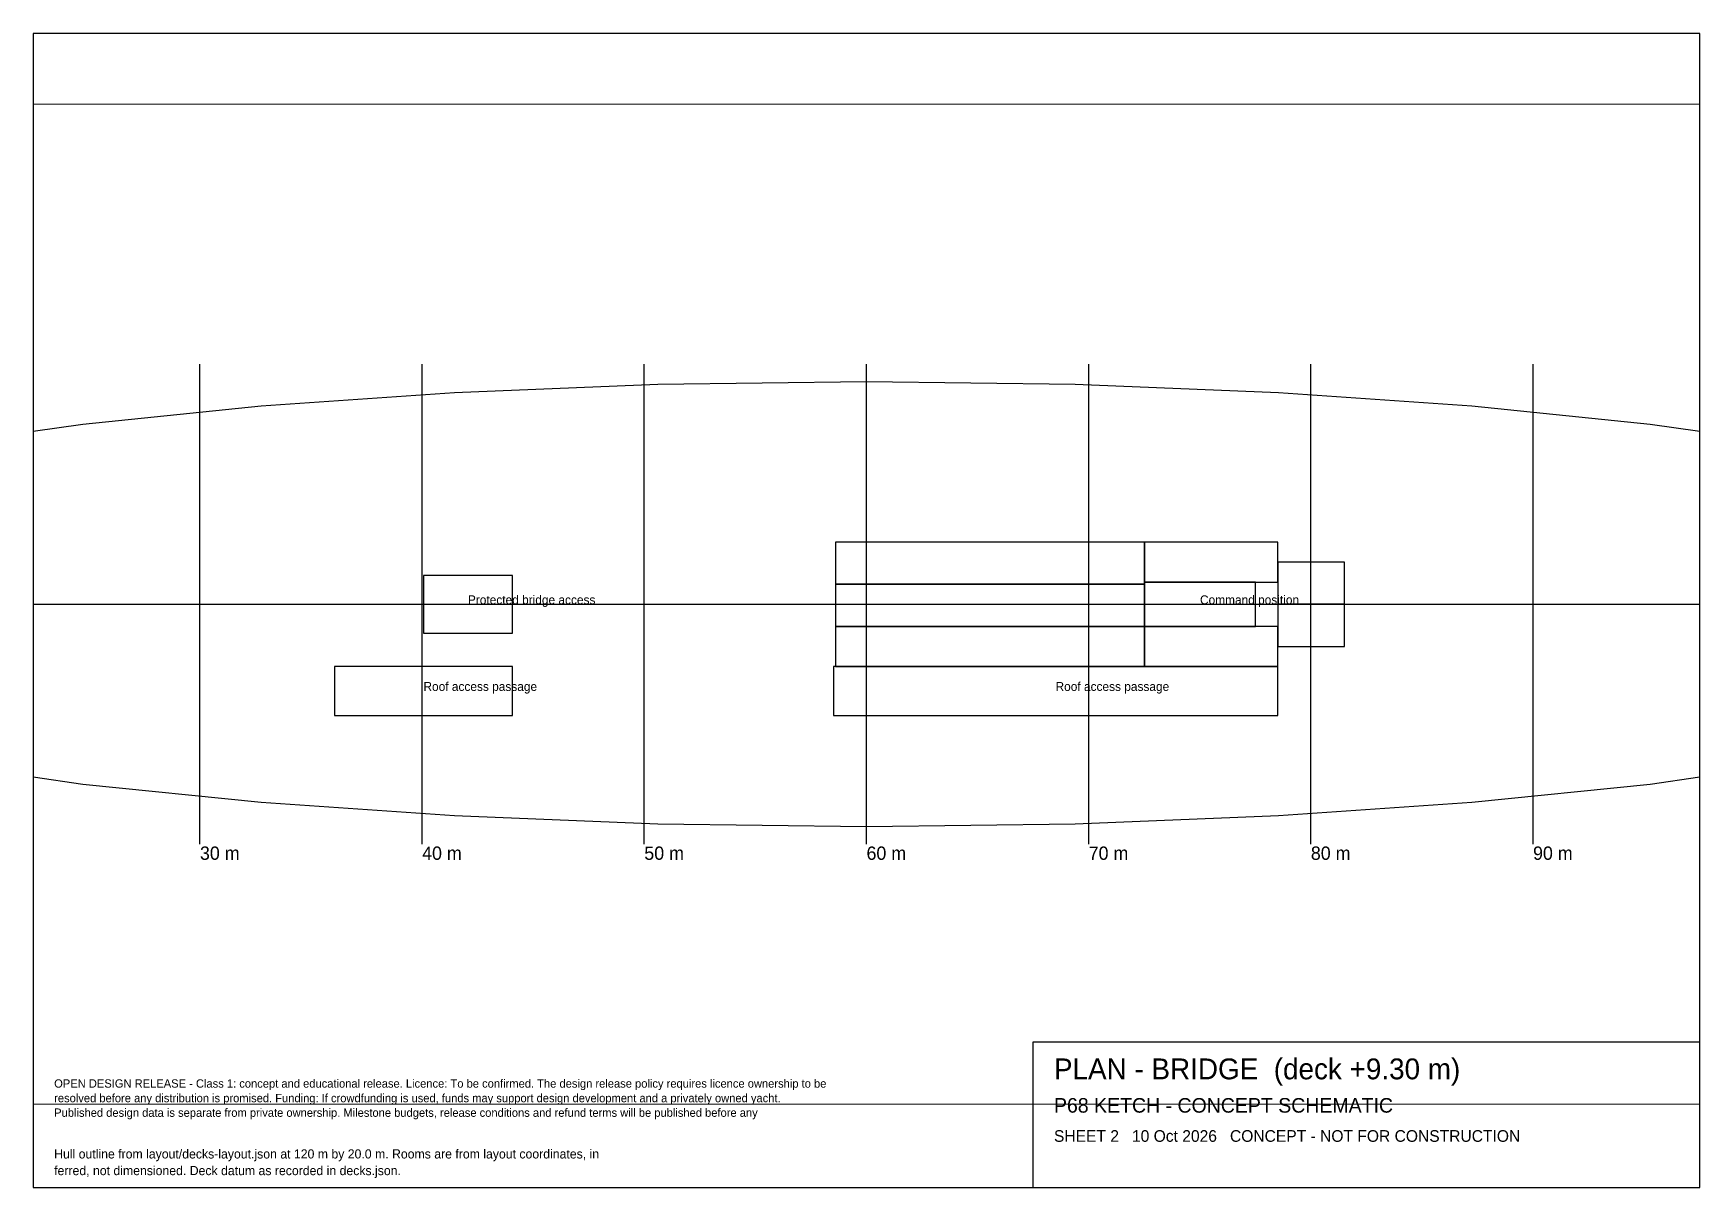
# Paper-space layout 'Layout1' of a CAD drawing. Header units: millimetres. Extents: x 10 to 410, y 10 to 287.
# The model-space entities are those that its viewports show. They can reach past a viewport. Long polylines and large blocks are cut down to what shows.
import ezdxf

# ---------------------------------------------------------------- set-up
doc = ezdxf.new("R2010")
doc.units = ezdxf.units.MM
for name, color, linetype in [('CENTRELINE', 1, 'Continuous'), ('FRAME', 7, 'Continuous'), ('GRID', 9, 'Continuous'), ('HULL_MODEL', 8, 'Continuous'), ('LIFT', 5, 'Continuous'), ('ROOMS', 3, 'Continuous'), ('TEXT', 7, 'Continuous')]:
    doc.layers.add(name, color=color, linetype=linetype)

msp = doc.modelspace()

# ---------------------------------------------------------------- linework, layer by layer
at = {"layer": 'CENTRELINE'}
msp.add_line((0, 0), (120000, 0), dxfattribs=at)
at = {"layer": 'GRID'}
for p, q in [((30000, -10800), (30000, 10800)), ((40000, -10800), (40000, 10800)), ((50000, -10800), (50000, 10800)), ((60000, -10800), (60000, 10800)), ((70000, -10800), (70000, 10800)), ((80000, -10800), (80000, 10800)), ((90000, -10800), (90000, 10800))]:
    msp.add_line(p, q, dxfattribs=at)
at = {"layer": 'HULL_MODEL'}
for points in [[(102430, 7070), (95270, 8090), (87240, 8910), (78540, 9510), (69390, 9880), (60000, 10000), (50610, 9880), (41460, 9510), (32760, 8910), (24730, 8090), (17570, 7070)], [(17570, -7070), (24730, -8090), (32760, -8910), (41460, -9510), (50610, -9880), (60000, -10000), (69390, -9880), (78540, -9510), (87240, -8910), (95270, -8090), (102430, -7070)]]:
    msp.add_lwpolyline(points, dxfattribs=at)
at = {"layer": 'LIFT'}
for points in [[(72510, 1000), (78510, 1000), (78510, 2800), (72510, 2800), (72510, 1000)], [(78510, 0), (81510, 0), (81510, 1900), (78510, 1900), (78510, 0)], [(78510, -1900), (81510, -1900), (81510, 0), (78510, 0), (78510, -1900)], [(72510, -2800), (78510, -2800), (78510, -1000), (72510, -1000), (72510, -2800)]]:
    msp.add_lwpolyline(points, close=True, dxfattribs=at)
at = {"layer": 'ROOMS'}
for points in [[(58610, 900), (72510, 900), (72510, 2800), (58610, 2800), (58610, 900)], [(40060, -1300), (44060, -1300), (44060, 1300), (40060, 1300), (40060, -1300)], [(58610, -1000), (72510, -1000), (72510, 900), (58610, 900), (58610, -1000)], [(72510, -1000), (77510, -1000), (77510, 1000), (72510, 1000), (72510, -1000)], [(58610, -2800), (72510, -2800), (72510, -1000), (58610, -1000), (58610, -2800)], [(36060, -5000), (44060, -5000), (44060, -2800), (36060, -2800), (36060, -5000)], [(58510, -5000), (78510, -5000), (78510, -2800), (58510, -2800), (58510, -5000)]]:
    msp.add_lwpolyline(points, close=True, dxfattribs=at)

# ---------------------------------------------------------------- texts
at = {"layer": 'GRID'}
for s, p in [('30 m', (30000, -11500)), ('40 m', (40000, -11500)), ('50 m', (50000, -11500)), ('60 m', (60000, -11500)), ('70 m', (70000, -11500)), ('80 m', (80000, -11500)), ('90 m', (90000, -11500))]:
    msp.add_text(s, height=600, dxfattribs=at).set_placement(p)
at = {"layer": 'TEXT'}
for s, p in [('Protected bridge access', (42060, 0)), ('Command position', (75010, 0)), ('Roof access passage', (40060, -3900)), ('Roof access passage', (68510, -3900))]:
    msp.add_text(s, height=400, dxfattribs=at).set_placement(p)

psp = doc.layouts.get("Layout1")

# ---------------------------------------------------------------- linework, layer by layer
at = {"layer": 'FRAME'}
for points in [[(10, 10), (410, 10), (410, 287), (10, 287), (10, 10)], [(250, 10), (250, 45), (410, 45)]]:
    psp.add_lwpolyline(points, dxfattribs=at)

# ---------------------------------------------------------------- texts
at = {"layer": 'TEXT'}
for s, height, p in [('PLAN - BRIDGE  (deck +9.30 m)', 5, (255, 36)), ('OPEN DESIGN RELEASE - Class 1: concept and educational release. Licence: To be confirmed. The design release policy requires licence ownership to be', 2, (15, 34)), ('resolved before any distribution is promised. Funding: If crowdfunding is used, funds may support design development and a privately owned yacht.', 2, (15, 30.5)), ('Published design data is separate from private ownership. Milestone budgets, release conditions and refund terms will be published before any', 2, (15, 27)), ('P68 KETCH - CONCEPT SCHEMATIC', 3.5, (255, 28)), ('SHEET 2   10 Oct 2026   CONCEPT - NOT FOR CONSTRUCTION', 2.8, (255, 21)), ('Hull outline from layout/decks-layout.json at 120 m by 20.0 m. Rooms are from layout coordinates, in', 2.2, (15, 17)), ('ferred, not dimensioned. Deck datum as recorded in decks.json.', 2.2, (15, 13))]:
    psp.add_text(s, height=height, dxfattribs=at).set_placement(p)

# ---------------------------------------------------------------- viewports
at = {"layer": 'VIEWPORTS'}
psp.add_viewport(center=(210, 150), size=(400, 240), view_center_point=(60000, 0), view_height=45000, dxfattribs=at)

doc.saveas('drawing.dxf')
